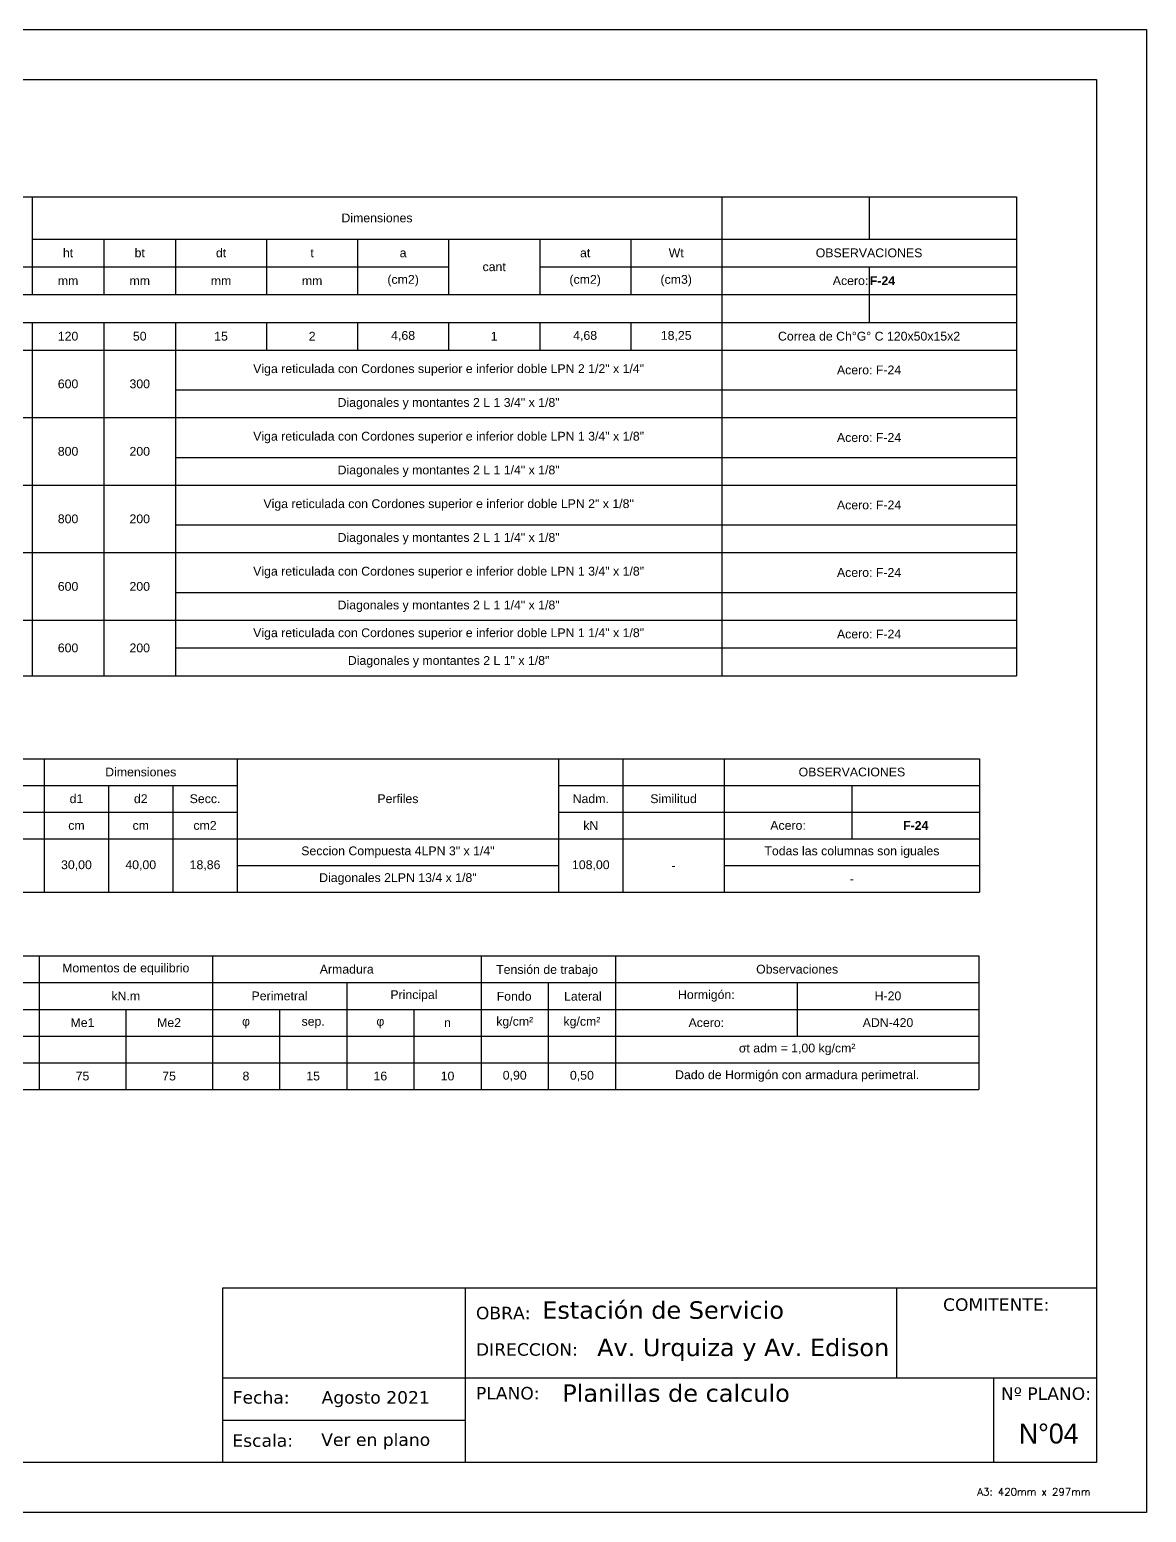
# Model space of a CAD drawing. Header units: millimetres. Extents: x 15 to 74, y 2 to 179.
# Drawn here: x 34.22 to 56.59, y 1.72 to 31.42 of the extents above; entities that cross this region are included whole.
import ezdxf
from ezdxf.enums import TextEntityAlignment as Align

# ---------------------------------------------------------------- set-up
doc = ezdxf.new("R2010")
doc.units = ezdxf.units.MM
doc.layers.add('0-CYPE1', color=2, linetype='Continuous', lineweight=18)
for name, color, linetype in [('Cuadro de rotulación', 3, 'Continuous'), ('Diagonales', 12, 'Continuous'), ('MARCO DE CARATULA', 6, 'Continuous'), ('Tabla', 1, 'Continuous'), ('TEXTO_ROTULO', 2, 'Continuous')]:
    doc.layers.add(name, color=color, linetype=linetype)
doc.styles.add('CYPETXT', font='PER_____.TTF', dxfattribs={"height": 0.2})
doc.styles.add('ROMANS', font='romans')
doc.styles.add('Verdana', font='verdana.ttf')

msp = doc.modelspace()

# ---------------------------------------------------------------- linework, layer by layer
at = {"color": 1}
msp.add_lwpolyline([(14.588, 31.42), (56.588, 31.42), (56.588, 1.72), (14.588, 1.72)], close=True, dxfattribs=at)
at = {"color": 7}
msp.add_lwpolyline([(17.088, 30.42), (55.588, 30.42), (55.588, 2.72), (17.088, 2.72)], close=True, dxfattribs=at)
at = {"layer": 'Diagonales'}
msp.add_line((43.261, 12.332), (45.953, 12.332), dxfattribs=at)
at = {"layer": 'MARCO DE CARATULA'}
msp.add_line((51.588, 4.414), (51.588, 6.22), dxfattribs=at)
msp.add_lwpolyline([(38.088, 6.22), (55.588, 6.22), (55.588, 2.72), (38.088, 2.72)], close=True, dxfattribs=at)
for points in [[(42.94, 6.22), (42.94, 2.72)], [(38.088, 4.414), (42.94, 4.414)], [(42.94, 4.414), (55.588, 4.414)], [(53.523, 4.414), (53.523, 2.72)], [(38.088, 3.567), (42.94, 3.567)]]:
    msp.add_lwpolyline(points, dxfattribs=at)
at = {"layer": 'Tabla'}
for p, q in [((19.007, 28.069), (53.986, 28.069)), ((34.268, 28.069), (34.268, 26.113)), ((48.081, 28.069), (48.081, 26.113)), ((51.033, 28.069), (51.033, 27.226)), ((53.986, 28.069), (53.986, 26.113)), ((34.268, 27.226), (48.081, 27.226)), ((35.704, 27.226), (35.704, 26.113)), ((37.139, 27.226), (37.139, 26.113)), ((38.963, 27.226), (38.963, 26.113)), ((40.786, 27.226), (40.786, 26.113)), ((42.61, 27.226), (42.61, 26.113)), ((44.434, 27.226), (44.434, 26.113)), ((46.257, 27.226), (46.257, 26.113)), ((48.081, 27.226), (53.986, 27.226)), ((26.936, 26.67), (42.61, 26.67)), ((44.434, 26.67), (48.081, 26.67)), ((48.081, 26.67), (53.986, 26.67)), ((51.033, 26.67), (51.033, 26.113)), ((19.007, 26.113), (53.986, 26.113)), ((48.081, 26.113), (48.081, 25.557)), ((51.033, 26.113), (51.033, 25.557)), ((53.986, 26.113), (53.986, 25.557)), ((19.007, 25.557), (53.986, 25.557)), ((34.268, 25.557), (34.268, 18.479)), ((35.704, 25.557), (35.704, 18.479)), ((37.139, 25.557), (37.139, 18.479)), ((38.963, 25.557), (38.963, 25.001)), ((40.786, 25.557), (40.786, 25.001)), ((42.61, 25.557), (42.61, 25.001)), ((44.434, 25.557), (44.434, 25.001)), ((46.257, 25.557), (46.257, 25.001)), ((48.081, 25.557), (48.081, 18.479)), ((53.986, 25.557), (53.986, 18.479)), ((19.007, 25.001), (53.986, 25.001)), ((37.139, 24.205), (48.081, 24.205)), ((48.081, 24.205), (53.986, 24.205)), ((19.007, 23.648), (53.986, 23.648)), ((37.139, 22.852), (48.081, 22.852)), ((48.081, 22.852), (53.986, 22.852)), ((19.007, 22.296), (53.986, 22.296)), ((37.139, 21.5), (48.081, 21.5)), ((48.081, 21.5), (53.986, 21.5)), ((19.007, 20.944), (53.986, 20.944)), ((37.139, 20.148), (48.081, 20.148)), ((48.081, 20.148), (53.986, 20.148)), ((19.007, 19.591), (53.986, 19.591)), ((37.139, 19.035), (48.081, 19.035)), ((48.081, 19.035), (53.986, 19.035)), ((19.007, 18.479), (53.986, 18.479)), ((19.054, 16.817), (38.374, 16.817)), ((34.51, 16.817), (34.51, 14.141)), ((38.374, 16.817), (44.814, 16.817)), ((38.374, 16.817), (38.374, 14.141)), ((44.814, 16.817), (53.247, 16.817)), ((44.814, 16.817), (44.814, 14.141)), ((46.102, 16.817), (46.102, 14.141)), ((48.131, 16.817), (48.131, 14.141)), ((53.247, 16.817), (53.247, 14.141)), ((30.646, 16.282), (34.51, 16.282)), ((34.51, 16.282), (38.374, 16.282)), ((35.798, 16.282), (35.798, 14.141)), ((37.086, 16.282), (37.086, 14.141)), ((44.814, 16.282), (48.131, 16.282)), ((48.131, 16.282), (53.247, 16.282)), ((50.689, 16.282), (50.689, 15.211)), ((28.07, 15.746), (34.51, 15.746)), ((34.51, 15.746), (38.374, 15.746)), ((44.814, 15.746), (48.131, 15.746)), ((48.131, 15.746), (53.247, 15.746)), ((19.054, 15.211), (53.247, 15.211)), ((38.374, 14.676), (44.814, 14.676)), ((48.131, 14.676), (53.247, 14.676)), ((19.054, 14.141), (53.247, 14.141)), ((19.007, 12.867), (53.232, 12.867)), ((34.408, 12.867), (34.408, 11.261)), ((37.877, 12.867), (37.877, 11.261)), ((43.261, 12.867), (43.261, 11.261)), ((45.953, 12.867), (45.953, 11.796)), ((53.232, 12.867), (53.232, 10.191)), ((31.363, 12.332), (43.261, 12.332)), ((40.569, 12.332), (40.569, 11.796)), ((44.607, 12.332), (44.607, 10.726)), ((45.953, 12.332), (53.232, 12.332)), ((49.592, 12.332), (49.592, 11.261)), ((24.633, 11.796), (45.953, 11.796)), ((36.142, 11.796), (36.142, 11.261)), ((39.223, 11.796), (39.223, 11.261)), ((40.569, 11.796), (40.569, 10.726)), ((41.915, 11.796), (41.915, 11.261)), ((45.953, 11.796), (53.232, 11.796)), ((45.953, 11.796), (45.953, 10.726)), ((19.007, 11.261), (53.232, 11.261)), ((34.408, 11.261), (34.408, 10.726)), ((36.142, 11.261), (36.142, 10.726)), ((37.877, 11.261), (37.877, 10.726)), ((39.223, 11.261), (39.223, 10.726)), ((41.915, 11.261), (41.915, 10.726)), ((43.261, 11.261), (43.261, 10.726)), ((19.007, 10.726), (53.232, 10.726)), ((34.408, 10.726), (34.408, 10.191)), ((36.142, 10.726), (36.142, 10.191)), ((37.877, 10.726), (37.877, 10.191)), ((39.223, 10.726), (39.223, 10.191)), ((40.569, 10.726), (40.569, 10.191)), ((41.915, 10.726), (41.915, 10.191)), ((43.261, 10.726), (43.261, 10.191)), ((44.607, 10.726), (44.607, 10.191)), ((45.953, 10.726), (45.953, 10.191)), ((19.007, 10.191), (53.232, 10.191))]:
    msp.add_line(p, q, dxfattribs=at)

# ---------------------------------------------------------------- texts
at = {"layer": '0-CYPE1', "insert": (53.2, 2.206), "char_height": 0.15, "attachment_point": 1, "style": 'ROMANS'}
msp.add_mtext_dynamic_manual_height_columns('A3: 420mm x 297mm ', width=18.57694, gutter_width=0.5, heights=[0], dxfattribs=at)
at = {"layer": 'Cuadro de rotulación', "color": 2, "style": 'Verdana'}
for s, p in [('Estación de Servicio', (44.485, 5.773)), ('Av. Urquiza y Av. Edison', (45.585, 5.024)), ('Planillas de calculo', (44.887, 4.109))]:
    msp.add_text(s, height=0.35, dxfattribs=at).set_placement(p, align=Align.MIDDLE_LEFT)
at = {"layer": 'Cuadro de rotulación', "style": 'Verdana'}
for s, p in [('COMITENTE:', (52.515, 5.757)), ('OBRA:', (43.157, 5.588)), ('DIRECCION:', (43.157, 4.858)), ('PLANO:', (43.157, 3.982)), ('Nº PLANO:', (53.676, 3.973))]:
    msp.add_text(s, height=0.25, dxfattribs=at).set_placement(p)
for s, p in [('Fecha:', (38.284, 4.023)), ('Escala:', (38.278, 3.158))]:
    msp.add_text(s, height=0.25, dxfattribs=at).set_placement(p, align=Align.MIDDLE_LEFT)
at = {"layer": 'Cuadro de rotulación', "color": 2, "style": 'Verdana'}
for s, p in [('Agosto 2021', (41.149, 4.023)), ('Ver en plano', (41.149, 3.176))]:
    msp.add_text(s, height=0.25, dxfattribs=at).set_placement(p, align=Align.MIDDLE_CENTER)
at = {"layer": 'Tabla', "color": 2, "char_height": 0.17639, "style": 'CYPETXT'}
for s, insert, width, attachment_point in [('{\\fArial|b0|i0|c0;Dimensiones', (41.175, 27.648), 13.78252, 5), ('{\\fArial|b0|i0|c0;ht', (34.986, 26.948), 1.40552, 5), ('{\\fArial|b0|i0|c0;bt', (36.422, 26.948), 1.40552, 5), ('{\\fArial|b0|i0|c0;dt', (38.051, 26.948), 1.79358, 5), ('{\\fArial|b0|i0|c0;Wt', (47.169, 26.948), 1.79358, 5), ('{\\fArial|b0|i0|c0;OBSERVACIONES', (51.033, 26.948), 5.87493, 5), ('{\\fArial|b0|i0|c0;t', (39.875, 26.948), 1.79358, 5), ('{\\fArial|b0|i0|c0;a', (41.698, 26.948), 1.79358, 5), ('{\\fArial|b0|i0|c0;cant', (43.522, 26.67), 1.79358, 5), ('{\\fArial|b0|i0|c0;at', (45.345, 26.948), 1.79358, 5), ('{\\fArial|b0|i0|c0;mm', (34.986, 26.391), 1.40552, 5), ('{\\fArial|b0|i0|c0;mm', (36.422, 26.391), 1.40552, 5), ('{\\fArial|b0|i0|c0;mm', (38.051, 26.391), 1.79358, 5), ('{\\fArial|b0|i0|c0;mm', (39.875, 26.391), 1.79358, 5), ('{\\fArial|b0|i0|c0;(cm2)', (41.698, 26.391), 1.79358, 5), ('{\\fArial|b0|i0|c0;(cm2)', (45.345, 26.391), 1.79358, 5), ('{\\fArial|b0|i0|c0;(cm3)', (47.169, 26.391), 1.79358, 5), ('{\\fArial|b0|i0|c0;Acero:', (51.018, 26.391), 2.92247, 6), ('{\\fArial|b1|i0|c0;F-24', (51.048, 26.391), 2.92247, 4), ('{\\fArial|b0|i0|c0;120', (34.986, 25.279), 1.40552, 5), ('{\\fArial|b0|i0|c0;50', (36.422, 25.279), 1.40552, 5), ('{\\fArial|b0|i0|c0;15', (38.051, 25.279), 1.79358, 5), ('{\\fArial|b0|i0|c0;2', (39.875, 25.279), 1.79358, 5), ('{\\fArial|b0|i0|c0;4,68', (41.698, 25.279), 1.79358, 5), ('{\\fArial|b0|i0|c0;1', (43.522, 25.279), 1.79358, 5), ('{\\fArial|b0|i0|c0;4,68', (45.345, 25.279), 1.79358, 5), ('{\\fArial|b0|i0|c0;18,25', (47.169, 25.279), 1.79358, 5), ('{\\fArial|b0|i0|c0;Correa de Ch°G° C 120x50x15x2', (51.033, 25.279), 5.87493, 5), ('{\\fArial|b0|i0|c0;Viga reticulada con Cordones superior e inferior doble LPN 2 1/2" x 1/4"', (42.61, 24.603), 10.91147, 5), ('{\\fArial|b0|i0|c0;Acero: F-24', (51.033, 24.603), 5.87493, 5), ('{\\fArial|b0|i0|c0;600', (34.986, 24.324), 1.40552, 5), ('{\\fArial|b0|i0|c0;300', (36.422, 24.324), 1.40552, 5), ('{\\fArial|b0|i0|c0;Diagonales y montantes 2 L 1 3/4" x 1/8"', (42.61, 23.926), 10.91147, 5), ('{\\fArial|b0|i0|c0;Viga reticulada con Cordones superior e inferior doble LPN 1 3/4" x 1/8"', (42.61, 23.25), 10.91147, 5), ('{\\fArial|b0|i0|c0;Acero: F-24', (51.033, 23.25), 5.87493, 5), ('{\\fArial|b0|i0|c0;800', (34.986, 22.972), 1.40552, 5), ('{\\fArial|b0|i0|c0;200', (36.422, 22.972), 1.40552, 5), ('{\\fArial|b0|i0|c0;Diagonales y montantes 2 L 1 1/4" x 1/8"', (42.61, 22.574), 10.91147, 5), ('{\\fArial|b0|i0|c0;Viga reticulada con Cordones superior e inferior doble LPN 2" x 1/8"', (42.61, 21.898), 10.91147, 5), ('{\\fArial|b0|i0|c0;Acero: F-24', (51.033, 21.898), 5.87493, 5), ('{\\fArial|b0|i0|c0;800', (34.986, 21.62), 1.40552, 5), ('{\\fArial|b0|i0|c0;200', (36.422, 21.62), 1.40552, 5), ('{\\fArial|b0|i0|c0;Diagonales y montantes 2 L 1 1/4" x 1/8"', (42.61, 21.222), 10.91147, 5), ('{\\fArial|b0|i0|c0;Viga reticulada con Cordones superior e inferior doble LPN 1 3/4" x 1/8"', (42.61, 20.546), 10.91147, 5), ('{\\fArial|b0|i0|c0;Acero: F-24', (51.033, 20.546), 5.87493, 5), ('{\\fArial|b0|i0|c0;600', (34.986, 20.267), 1.40552, 5), ('{\\fArial|b0|i0|c0;200', (36.422, 20.267), 1.40552, 5), ('{\\fArial|b0|i0|c0;Diagonales y montantes 2 L 1 1/4" x 1/8"', (42.61, 19.869), 10.91147, 5), ('{\\fArial|b0|i0|c0;Viga reticulada con Cordones superior e inferior doble LPN 1 1/4" x 1/8"', (42.61, 19.313), 10.91147, 5), ('{\\fArial|b0|i0|c0;Acero: F-24', (51.033, 19.313), 5.87493, 5), ('{\\fArial|b0|i0|c0;600', (34.986, 19.035), 1.40552, 5), ('{\\fArial|b0|i0|c0;200', (36.422, 19.035), 1.40552, 5), ('{\\fArial|b0|i0|c0;Diagonales y montantes 2 L 1" x 1/8"', (42.61, 18.757), 10.91147, 5), ('{\\fArial|b0|i0|c0;Dimensiones', (36.442, 16.549), 3.834, 5), ('{\\fArial|b0|i0|c0;OBSERVACIONES', (50.689, 16.549), 5.086, 5), ('{\\fArial|b0|i0|c0;d1', (35.154, 16.014), 1.258, 5), ('{\\fArial|b0|i0|c0;d2', (36.442, 16.014), 1.258, 5), ('{\\fArial|b0|i0|c0;Secc.', (37.73, 16.014), 1.258, 5), ('{\\fArial|b0|i0|c0;Perfiles', (41.594, 16.014), 6.41, 5), ('{\\fArial|b0|i0|c0;Nadm.', (45.458, 16.014), 1.258, 5), ('{\\fArial|b0|i0|c0;Similitud', (47.116, 16.014), 1.99883, 5), ('{\\fArial|b0|i0|c0;cm', (35.154, 15.479), 1.258, 5), ('{\\fArial|b0|i0|c0;cm', (36.442, 15.479), 1.258, 5), ('{\\fArial|b0|i0|c0;cm2', (37.73, 15.479), 1.258, 5), ('{\\fArial|b0|i0|c0;kN', (45.458, 15.479), 1.258, 5), ('{\\fArial|b0|i0|c0;Acero:', (49.41, 15.479), 2.528, 5), ('{\\fArial|b1|i0|c0;F-24', (51.968, 15.479), 2.528, 5), ('{\\fArial|b0|i0|c0;Seccion Compuesta 4LPN 3" x 1/4"', (41.594, 14.944), 6.41, 5), ('{\\fArial|b0|i0|c0;Todas las columnas son iguales', (50.689, 14.944), 5.086, 5), ('{\\fArial|b0|i0|c0;30,00', (35.154, 14.676), 1.258, 5), ('{\\fArial|b0|i0|c0;40,00', (36.442, 14.676), 1.258, 5), ('{\\fArial|b0|i0|c0;18,86', (37.73, 14.676), 1.258, 5), ('{\\fArial|b0|i0|c0;108,00', (45.458, 14.676), 1.258, 5), ('{\\fArial|b0|i0|c0;-', (47.116, 14.676), 1.99883, 5), ('{\\fArial|b0|i0|c0;Diagonales 2LPN 13/4 x 1/8" ', (41.594, 14.408), 6.41, 5), ('{\\fArial|b0|i0|c0;-', (50.689, 14.408), 5.086, 5), ('{\\fArial|b0|i0|c0;Momentos de equilibrio', (36.142, 12.599), 3.43836, 5), ('{\\fArial|b0|i0|c0;Armadura', (40.569, 12.599), 5.35449, 5), ('{\\fArial|b0|i0|c0|p34;Tensión de trabajo}', (44.583, 12.568), 2.28126, 5), ('{\\fArial|b0|i0|c0;Observaciones', (49.592, 12.599), 7.24836, 5), ('{\\fArial|b0|i0|c0|p34;Principal}', (41.915, 12.064), 2.66225, 5), ('{\\fArial|b0|i0|c0;Hormigón:', (47.773, 12.064), 3.60918, 5), ('{\\fArial|b0|i0|c0;kN.m', (36.142, 12.064), 3.43836, 5), ('{\\fArial|b0|i0|c0|p34;Perimetral}', (39.223, 12.064), 2.66225, 5), ('{\\fArial|b0|i0|c0|p34;Fondo}', (43.922, 12.057), 2.28126, 5), ('{\\fArial|b0|i0|c0|p34;Lateral}', (45.299, 12.057), 2.28126, 5), ('{\\fArial|b0|i0|c0;H-20', (51.412, 12.064), 3.60918, 5), ('{\\fArial|b0|i0|c0;Me1', (35.275, 11.529), 1.70418, 5), ('{\\fArial|b0|i0|c0;Me2', (37.009, 11.529), 1.70418, 5), ('{\\fArial|b0|i0|c0;φ', (38.55, 11.529), 1.31612, 5), ('{\\fArial|b0|i0|c0;sep.', (39.896, 11.529), 1.31612, 5), ('{\\fArial|b0|i0|c0;φ', (41.242, 11.529), 1.31612, 5), ('{\\fArial|b0|i0|c0|p34;kg/cm²}', (43.934, 11.529), 1.31612, 5), ('{\\fArial|b0|i0|c0|p34;kg/cm²}', (45.28, 11.529), 1.31612, 5), ('{\\fArial|b0|i0|c0;Acero:', (47.773, 11.529), 3.60918, 5), ('{\\fArial|b0|i0|c0;ADN-420', (51.412, 11.529), 3.60918, 5), ('{\\fArial|b0|i0|c0|p34;n}', (42.588, 11.529), 1.31612, 5), ('{\\fArial|b0|i0|c0|p34;σt adm = 1,00 kg/cm²}', (49.592, 10.994), 7.24836, 5), ('{\\fArial|b0|i0|c0;75', (35.275, 10.459), 1.70418, 5), ('{\\fArial|b0|i0|c0;75', (37.009, 10.459), 1.70418, 5), ('{\\fArial|b0|i0|c0;8', (38.55, 10.459), 1.31612, 5), ('{\\fArial|b0|i0|c0;15', (39.896, 10.459), 1.31612, 5), ('{\\fArial|b0|i0|c0|p34;16}', (41.242, 10.459), 1.31612, 5), ('{\\fArial|b0|i0|c0|p34;10}', (42.588, 10.459), 1.31612, 5), ('{\\fArial|b0|i0|c0|p34;0,90}', (43.934, 10.459), 1.31612, 5), ('{\\fArial|b0|i0|c0|p34;0,50}', (45.28, 10.459), 1.31612, 5), ('{\\fArial|b0|i0|c0|p34;Dado de Hormigón con armadura perimetral. }', (49.592, 10.459), 7.24836, 5)]:
    msp.add_mtext(s, dxfattribs=dict(at, insert=insert, width=width, attachment_point=attachment_point))
at = {"layer": 'TEXTO_ROTULO', "style": 'CYPETXT'}
msp.add_text('N°04', height=0.4, dxfattribs=at).set_placement((54.034, 3.099))

doc.saveas('drawing.dxf')
